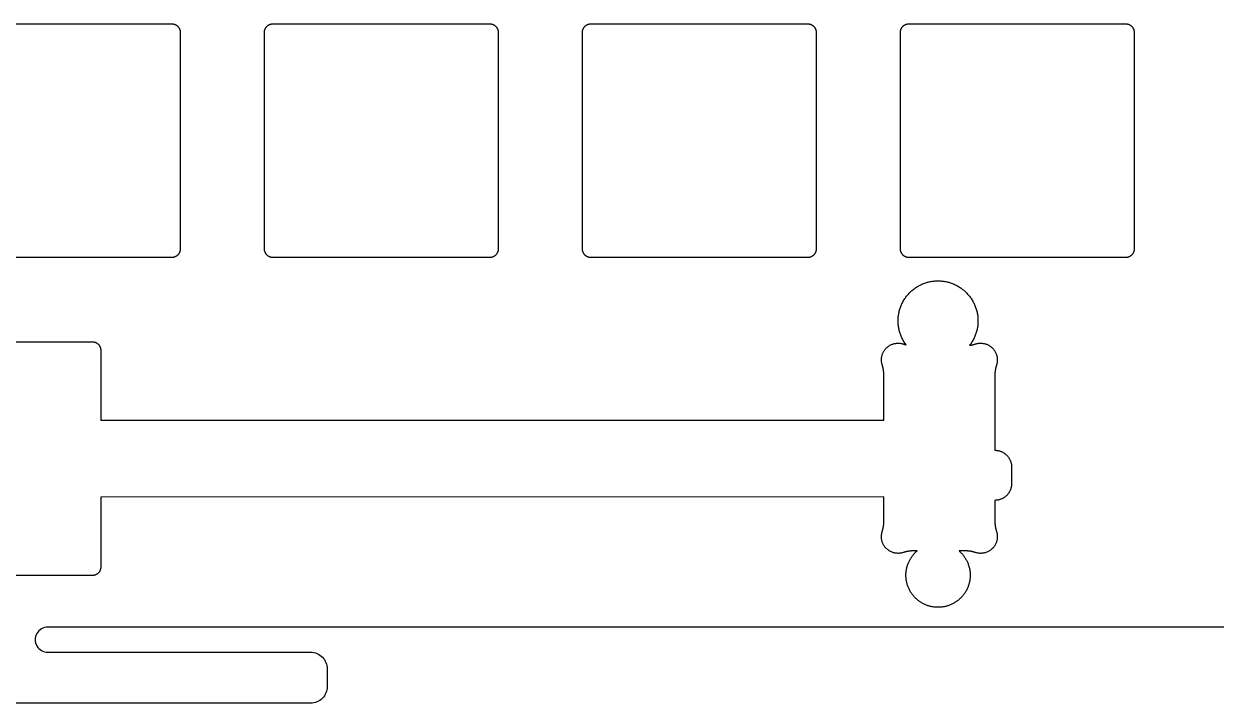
# Model space of a CAD drawing. Header units: millimetres. Extents: x 0 to 286, y 1 to 106.
# Drawn here: x 145.3 to 216.8, y 1 to 41.7 of the extents above; entities that cross this region are included whole.
import ezdxf

# ---------------------------------------------------------------- set-up
doc = ezdxf.new("R2010")
doc.units = ezdxf.units.MM

msp = doc.modelspace()

# ---------------------------------------------------------------- linework, layer by layer
for points in [[(141.1979, 41.7183), (154.1968, 41.7183), (154.2132, 41.718), (154.2295, 41.7172), (154.2458, 41.7159), (154.2621, 41.714), (154.2782, 41.7116), (154.2943, 41.7087), (154.3103, 41.7052), (154.3262, 41.7013), (154.3419, 41.6968), (154.3575, 41.6918), (154.3729, 41.6863), (154.3881, 41.6802), (154.4032, 41.6737), (154.4179, 41.6667), (154.4325, 41.6593), (154.4468, 41.6513), (154.4608, 41.6429), (154.4746, 41.634), (154.488, 41.6247), (154.5012, 41.615), (154.514, 41.6048), (154.5265, 41.5942), (154.5386, 41.5832), (154.5504, 41.5719), (154.5617, 41.5601), (154.5727, 41.548), (154.5833, 41.5355), (154.5935, 41.5227), (154.6032, 41.5095), (154.6125, 41.4961), (154.6214, 41.4823), (154.6298, 41.4683), (154.6378, 41.454), (154.6452, 41.4394), (154.6522, 41.4247), (154.6587, 41.4096), (154.6648, 41.3944), (154.6703, 41.379), (154.6753, 41.3634), (154.6798, 41.3477), (154.6837, 41.3318), (154.6872, 41.3158), (154.6901, 41.2997), (154.6925, 41.2836), (154.6944, 41.2673), (154.6957, 41.251), (154.6965, 41.2347), (154.6968, 41.2183), (154.6968, 28.2189), (154.6965, 28.2025), (154.6957, 28.1862), (154.6944, 28.1699), (154.6925, 28.1536), (154.6901, 28.1375), (154.6872, 28.1214), (154.6837, 28.1054), (154.6798, 28.0895), (154.6753, 28.0738), (154.6703, 28.0582), (154.6648, 28.0428), (154.6587, 28.0276), (154.6522, 28.0125), (154.6452, 27.9978), (154.6378, 27.9832), (154.6298, 27.9689), (154.6214, 27.9549), (154.6125, 27.9411), (154.6032, 27.9277), (154.5935, 27.9145), (154.5833, 27.9017), (154.5727, 27.8892), (154.5617, 27.8771), (154.5504, 27.8653), (154.5386, 27.854), (154.5265, 27.843), (154.514, 27.8324), (154.5012, 27.8222), (154.488, 27.8125), (154.4746, 27.8032), (154.4608, 27.7943), (154.4468, 27.7859), (154.4325, 27.7779), (154.4179, 27.7705), (154.4032, 27.7635), (154.3881, 27.757), (154.3729, 27.7509), (154.3575, 27.7454), (154.3419, 27.7404), (154.3262, 27.7359), (154.3103, 27.732), (154.2943, 27.7285), (154.2782, 27.7256), (154.2621, 27.7232), (154.2458, 27.7213), (154.2295, 27.72), (154.2132, 27.7192), (154.1968, 27.7189), (141.1979, 27.719)], [(136.4366, 22.669), (149.4366, 22.669), (149.453, 22.6687), (149.4693, 22.6679), (149.4856, 22.6666), (149.5019, 22.6647), (149.518, 22.6623), (149.5341, 22.6594), (149.5501, 22.6559), (149.566, 22.652), (149.5817, 22.6475), (149.5973, 22.6425), (149.6127, 22.637), (149.6279, 22.6309), (149.643, 22.6244), (149.6577, 22.6174), (149.6723, 22.61), (149.6866, 22.602), (149.7006, 22.5936), (149.7144, 22.5847), (149.7278, 22.5754), (149.741, 22.5657), (149.7538, 22.5555), (149.7663, 22.5449), (149.7784, 22.5339), (149.7902, 22.5226), (149.8015, 22.5108), (149.8125, 22.4987), (149.8231, 22.4862), (149.8333, 22.4734), (149.843, 22.4602), (149.8523, 22.4468), (149.8612, 22.433), (149.8696, 22.419), (149.8776, 22.4047), (149.885, 22.3901), (149.892, 22.3754), (149.8985, 22.3603), (149.9046, 22.3451), (149.9101, 22.3297), (149.9151, 22.3141), (149.9196, 22.2984), (149.9235, 22.2825), (149.927, 22.2665), (149.9299, 22.2504), (149.9323, 22.2343), (149.9342, 22.218), (149.9355, 22.2017), (149.9363, 22.1854), (149.9366, 22.169), (149.9366, 17.969), (196.8551, 17.9695), (196.8551, 20.6601), (196.8551, 20.6732), (196.8549, 20.6862), (196.8547, 20.6993), (196.8544, 20.7124), (196.854, 20.7255), (196.8536, 20.7385), (196.853, 20.7516), (196.8524, 20.7646), (196.8516, 20.7777), (196.8508, 20.7907), (196.8499, 20.8038), (196.849, 20.8168), (196.8479, 20.8299), (196.8467, 20.8429), (196.8455, 20.8559), (196.8442, 20.8689), (196.8428, 20.8819), (196.8413, 20.8949), (196.8397, 20.9079), (196.838, 20.9208), (196.8363, 20.9338), (196.8345, 20.9467), (196.8326, 20.9597), (196.8306, 20.9726), (196.8285, 20.9855), (196.8263, 20.9984), (196.8241, 21.0113), (196.8217, 21.0241), (196.8193, 21.037), (196.8168, 21.0498), (196.8142, 21.0626), (196.8115, 21.0754), (196.8088, 21.0882), (196.8059, 21.101), (196.803, 21.1137), (196.8, 21.1264), (196.7969, 21.1391), (196.7937, 21.1518), (196.7905, 21.1645), (196.7872, 21.1771), (196.7837, 21.1897), (196.7802, 21.2023), (196.7767, 21.2149), (196.773, 21.2275), (196.7692, 21.24), (196.7654, 21.2525), (196.7615, 21.265), (196.7575, 21.2774), (196.7444, 21.3213), (196.7333, 21.3657), (196.7242, 21.4106), (196.7172, 21.4558), (196.7123, 21.5014), (196.7094, 21.5471), (196.7087, 21.5929), (196.7101, 21.6386), (196.7135, 21.6843), (196.7191, 21.7298), (196.7267, 21.7749), (196.7364, 21.8197), (196.7481, 21.8639), (196.7618, 21.9076), (196.7775, 21.9506), (196.7952, 21.9929), (196.8148, 22.0343), (196.8362, 22.0747), (196.8595, 22.1142), (196.8846, 22.1525), (196.9114, 22.1896), (196.9399, 22.2255), (196.9699, 22.26), (197.0016, 22.2931), (197.0347, 22.3248), (197.0692, 22.3548), (197.1051, 22.3833), (197.1422, 22.4101), (197.1805, 22.4352), (197.22, 22.4585), (197.2604, 22.4799), (197.3018, 22.4995), (197.3441, 22.5172), (197.3871, 22.5329), (197.4308, 22.5466), (197.475, 22.5583), (197.5198, 22.568), (197.5649, 22.5756), (197.6104, 22.5812), (197.6561, 22.5846), (197.7018, 22.586), (197.7476, 22.5853), (197.7933, 22.5824), (197.8389, 22.5775), (197.8841, 22.5705), (197.929, 22.5614), (197.9734, 22.5503), (198.0173, 22.5372), (198.0297, 22.5332), (198.0422, 22.5293), (198.0547, 22.5255), (198.0672, 22.5217), (198.0798, 22.518), (198.0924, 22.5145), (198.1049, 22.5109), (198.1176, 22.5075), (198.1302, 22.5042), (198.1429, 22.5009), (198.1555, 22.4978), (198.1682, 22.4947), (198.181, 22.4917), (198.1822, 22.4914), (198.1772, 22.498), (198.1428, 22.5456), (198.1095, 22.594), (198.0775, 22.6433), (198.0467, 22.6933), (198.0171, 22.7441), (197.9888, 22.7955), (197.9617, 22.8477), (197.9359, 22.9005), (197.9115, 22.9539), (197.8883, 23.0079), (197.8665, 23.0624), (197.846, 23.1175), (197.8269, 23.1731), (197.8092, 23.2291), (197.7928, 23.2855), (197.7778, 23.3423), (197.7643, 23.3995), (197.7521, 23.457), (197.7413, 23.5147), (197.732, 23.5727), (197.7241, 23.631), (197.7176, 23.6894), (197.7126, 23.7479), (197.709, 23.8065), (197.7068, 23.8653), (197.7061, 23.924), (197.7068, 23.9827), (197.709, 24.0415), (197.7126, 24.1001), (197.7176, 24.1586), (197.7241, 24.217), (197.732, 24.2753), (197.7413, 24.3333), (197.7521, 24.391), (197.7643, 24.4485), (197.7778, 24.5057), (197.7928, 24.5625), (197.8092, 24.6189), (197.8269, 24.6749), (197.846, 24.7305), (197.8665, 24.7856), (197.8883, 24.8401), (197.9115, 24.8941), (197.9359, 24.9475), (197.9617, 25.0003), (197.9888, 25.0525), (198.0171, 25.1039), (198.0467, 25.1547), (198.0775, 25.2047), (198.1095, 25.254), (198.1428, 25.3024), (198.1772, 25.35), (198.2128, 25.3968), (198.2495, 25.4427), (198.2873, 25.4876), (198.3262, 25.5316), (198.3662, 25.5747), (198.4073, 25.6167), (198.4493, 25.6578), (198.4924, 25.6978), (198.5364, 25.7367), (198.5813, 25.7745), (198.6272, 25.8112), (198.674, 25.8468), (198.7216, 25.8812), (198.77, 25.9145), (198.8193, 25.9465), (198.8693, 25.9773), (198.9201, 26.0069), (198.9715, 26.0352), (199.0237, 26.0623), (199.0765, 26.0881), (199.1299, 26.1125), (199.1839, 26.1357), (199.2384, 26.1575), (199.2935, 26.178), (199.3491, 26.1971), (199.4051, 26.2148), (199.4615, 26.2312), (199.5183, 26.2462), (199.5755, 26.2597), (199.633, 26.2719), (199.6907, 26.2827), (199.7487, 26.292), (199.807, 26.2999), (199.8654, 26.3064), (199.9239, 26.3114), (199.9825, 26.315), (200.0413, 26.3172), (200.1, 26.3179), (200.1587, 26.3172), (200.2175, 26.315), (200.2761, 26.3114), (200.3346, 26.3064), (200.393, 26.2999), (200.4513, 26.292), (200.5093, 26.2827), (200.567, 26.2719), (200.6245, 26.2597), (200.6817, 26.2462), (200.7385, 26.2312), (200.7949, 26.2148), (200.8509, 26.1971), (200.9065, 26.178), (200.9616, 26.1575), (201.0161, 26.1357), (201.0701, 26.1125), (201.1235, 26.0881), (201.1763, 26.0623), (201.2285, 26.0352), (201.2799, 26.0069), (201.3307, 25.9773), (201.3807, 25.9465), (201.43, 25.9145), (201.4784, 25.8812), (201.526, 25.8468), (201.5728, 25.8112), (201.6187, 25.7745), (201.6636, 25.7367), (201.7076, 25.6978), (201.7507, 25.6578), (201.7927, 25.6167), (201.8338, 25.5747), (201.8738, 25.5316), (201.9127, 25.4876), (201.9505, 25.4427), (201.9872, 25.3968), (202.0228, 25.35), (202.0572, 25.3024), (202.0905, 25.254), (202.1225, 25.2047), (202.1533, 25.1547), (202.1829, 25.1039), (202.2112, 25.0525), (202.2383, 25.0003), (202.2641, 24.9475), (202.2885, 24.8941), (202.3117, 24.8401), (202.3335, 24.7856), (202.354, 24.7305), (202.3731, 24.6749), (202.3908, 24.6189), (202.4072, 24.5625), (202.4222, 24.5057), (202.4357, 24.4485), (202.4479, 24.391), (202.4587, 24.3333), (202.468, 24.2753), (202.4759, 24.217), (202.4824, 24.1586), (202.4874, 24.1001), (202.491, 24.0415), (202.4932, 23.9827), (202.4939, 23.924), (202.4932, 23.8653), (202.491, 23.8065), (202.4874, 23.7479), (202.4824, 23.6894), (202.4759, 23.631), (202.468, 23.5727), (202.4587, 23.5147), (202.4479, 23.457), (202.4357, 23.3995), (202.4222, 23.3423), (202.4072, 23.2855), (202.3908, 23.2291), (202.3731, 23.1731), (202.354, 23.1175), (202.3335, 23.0624), (202.3117, 23.0079), (202.2885, 22.9539), (202.2641, 22.9005), (202.2383, 22.8477), (202.2112, 22.7955), (202.1829, 22.7441), (202.1533, 22.6933), (202.1225, 22.6433), (202.0905, 22.594), (202.0572, 22.5456), (202.0228, 22.498), (201.9919, 22.4573), (201.9993, 22.4583), (202.0123, 22.4602), (202.0252, 22.4621), (202.0381, 22.4641), (202.051, 22.4662), (202.0639, 22.4684), (202.0768, 22.4706), (202.0897, 22.4729), (202.1025, 22.4754), (202.1153, 22.4779), (202.1282, 22.4805), (202.141, 22.4831), (202.1537, 22.4859), (202.1665, 22.4887), (202.1792, 22.4917), (202.192, 22.4947), (202.2047, 22.4978), (202.2173, 22.5009), (202.23, 22.5042), (202.2426, 22.5075), (202.2553, 22.5109), (202.2678, 22.5145), (202.2804, 22.518), (202.293, 22.5217), (202.3055, 22.5255), (202.318, 22.5293), (202.3305, 22.5332), (202.3429, 22.5372), (202.3868, 22.5503), (202.4312, 22.5614), (202.4761, 22.5705), (202.5213, 22.5775), (202.5669, 22.5824), (202.6126, 22.5853), (202.6584, 22.586), (202.7041, 22.5846), (202.7498, 22.5812), (202.7953, 22.5756), (202.8404, 22.568), (202.8852, 22.5583), (202.9294, 22.5466), (202.9731, 22.5329), (203.0161, 22.5172), (203.0584, 22.4995), (203.0998, 22.4799), (203.1402, 22.4585), (203.1797, 22.4352), (203.218, 22.4101), (203.2551, 22.3833), (203.291, 22.3548), (203.3255, 22.3248), (203.3586, 22.2931), (203.3903, 22.26), (203.4203, 22.2255), (203.4488, 22.1896), (203.4756, 22.1525), (203.5007, 22.1142), (203.524, 22.0747), (203.5454, 22.0343), (203.565, 21.9929), (203.5827, 21.9506), (203.5984, 21.9076), (203.6121, 21.8639), (203.6238, 21.8197), (203.6335, 21.7749), (203.6411, 21.7298), (203.6467, 21.6843), (203.6501, 21.6386), (203.6515, 21.5929), (203.6508, 21.5471), (203.6479, 21.5014), (203.643, 21.4558), (203.636, 21.4106), (203.6269, 21.3657), (203.6158, 21.3213), (203.6027, 21.2774), (203.5987, 21.265), (203.5948, 21.2525), (203.591, 21.24), (203.5872, 21.2275), (203.5835, 21.2149), (203.58, 21.2023), (203.5765, 21.1897), (203.573, 21.1771), (203.5697, 21.1645), (203.5665, 21.1518), (203.5633, 21.1391), (203.5602, 21.1264), (203.5572, 21.1137), (203.5543, 21.101), (203.5514, 21.0882), (203.5487, 21.0754), (203.546, 21.0626), (203.5434, 21.0498), (203.5409, 21.037), (203.5385, 21.0241), (203.5361, 21.0113), (203.5339, 20.9984), (203.5317, 20.9855), (203.5296, 20.9726), (203.5276, 20.9597), (203.5257, 20.9467), (203.5239, 20.9338), (203.5222, 20.9208), (203.5205, 20.9079), (203.5189, 20.8949), (203.5174, 20.8819), (203.516, 20.8689), (203.5147, 20.8559), (203.5135, 20.8429), (203.5123, 20.8299), (203.5112, 20.8168), (203.5103, 20.8038), (203.5094, 20.7907), (203.5086, 20.7777), (203.5078, 20.7646), (203.5072, 20.7516), (203.5066, 20.7385), (203.5062, 20.7255), (203.5058, 20.7124), (203.5055, 20.6993), (203.5053, 20.6862), (203.5051, 20.6732), (203.5051, 20.6601), (203.5051, 16.1695), (203.5378, 16.169), (203.5705, 16.1674), (203.6031, 16.1647), (203.6356, 16.1609), (203.668, 16.1561), (203.7002, 16.1503), (203.7322, 16.1434), (203.7639, 16.1354), (203.7954, 16.1264), (203.8265, 16.1164), (203.8574, 16.1054), (203.8878, 16.0934), (203.9178, 16.0804), (203.9474, 16.0664), (203.9765, 16.0514), (204.0051, 16.0355), (204.0332, 16.0187), (204.0607, 16.001), (204.0876, 15.9823), (204.1139, 15.9629), (204.1395, 15.9425), (204.1644, 15.9213), (204.1887, 15.8994), (204.2122, 15.8766), (204.235, 15.8531), (204.2569, 15.8288), (204.2781, 15.8039), (204.2985, 15.7783), (204.3179, 15.752), (204.3366, 15.7251), (204.3543, 15.6976), (204.3711, 15.6695), (204.387, 15.6409), (204.402, 15.6118), (204.416, 15.5822), (204.429, 15.5522), (204.441, 15.5218), (204.452, 15.4909), (204.462, 15.4598), (204.471, 15.4283), (204.479, 15.3966), (204.4859, 15.3646), (204.4917, 15.3324), (204.4965, 15.3), (204.5003, 15.2675), (204.503, 15.2349), (204.5046, 15.2022), (204.5051, 15.1695), (204.5051, 14.1695), (204.5046, 14.1368), (204.503, 14.1041), (204.5003, 14.0715), (204.4965, 14.039), (204.4917, 14.0066), (204.4859, 13.9744), (204.479, 13.9424), (204.471, 13.9107), (204.462, 13.8792), (204.452, 13.8481), (204.441, 13.8172), (204.429, 13.7868), (204.416, 13.7568), (204.402, 13.7272), (204.387, 13.6981), (204.3711, 13.6695), (204.3543, 13.6414), (204.3366, 13.6139), (204.3179, 13.587), (204.2985, 13.5607), (204.2781, 13.5351), (204.2569, 13.5102), (204.235, 13.4859), (204.2122, 13.4624), (204.1887, 13.4396), (204.1644, 13.4177), (204.1395, 13.3965), (204.1139, 13.3761), (204.0876, 13.3567), (204.0607, 13.338), (204.0332, 13.3203), (204.0051, 13.3035), (203.9765, 13.2876), (203.9474, 13.2726), (203.9178, 13.2586), (203.8878, 13.2456), (203.8574, 13.2336), (203.8265, 13.2226), (203.7954, 13.2126), (203.7639, 13.2036), (203.7322, 13.1956), (203.7002, 13.1887), (203.668, 13.1829), (203.6356, 13.1781), (203.6031, 13.1743), (203.5705, 13.1716), (203.5378, 13.17), (203.5051, 13.1695), (203.5051, 11.919), (203.5051, 11.9059), (203.5053, 11.8929), (203.5055, 11.8798), (203.5058, 11.8667), (203.5062, 11.8536), (203.5066, 11.8406), (203.5072, 11.8275), (203.5078, 11.8145), (203.5086, 11.8014), (203.5094, 11.7884), (203.5103, 11.7753), (203.5112, 11.7623), (203.5123, 11.7492), (203.5135, 11.7362), (203.5147, 11.7232), (203.516, 11.7102), (203.5174, 11.6972), (203.5189, 11.6842), (203.5205, 11.6712), (203.5222, 11.6583), (203.5239, 11.6453), (203.5257, 11.6324), (203.5276, 11.6194), (203.5296, 11.6065), (203.5317, 11.5936), (203.5339, 11.5807), (203.5361, 11.5678), (203.5385, 11.555), (203.5409, 11.5421), (203.5434, 11.5293), (203.546, 11.5165), (203.5487, 11.5037), (203.5514, 11.4909), (203.5543, 11.4781), (203.5572, 11.4654), (203.5602, 11.4527), (203.5633, 11.44), (203.5665, 11.4273), (203.5697, 11.4146), (203.573, 11.402), (203.5765, 11.3894), (203.58, 11.3768), (203.5835, 11.3642), (203.5872, 11.3516), (203.591, 11.3391), (203.5948, 11.3266), (203.5987, 11.3141), (203.6027, 11.3017), (203.6158, 11.2578), (203.6269, 11.2134), (203.636, 11.1685), (203.643, 11.1233), (203.6479, 11.0777), (203.6508, 11.032), (203.6515, 10.9862), (203.6501, 10.9405), (203.6467, 10.8948), (203.6411, 10.8493), (203.6335, 10.8042), (203.6238, 10.7594), (203.6121, 10.7152), (203.5984, 10.6715), (203.5827, 10.6285), (203.565, 10.5862), (203.5454, 10.5448), (203.524, 10.5044), (203.5007, 10.4649), (203.4756, 10.4266), (203.4488, 10.3895), (203.4203, 10.3536), (203.3903, 10.3191), (203.3586, 10.286), (203.3255, 10.2543), (203.291, 10.2243), (203.2551, 10.1958), (203.218, 10.169), (203.1797, 10.1439), (203.1402, 10.1206), (203.0998, 10.0992), (203.0584, 10.0796), (203.0161, 10.0619), (202.9731, 10.0462), (202.9294, 10.0325), (202.8852, 10.0208), (202.8404, 10.0111), (202.7953, 10.0035), (202.7498, 9.9979), (202.7041, 9.9945), (202.6584, 9.9931), (202.6126, 9.9938), (202.5669, 9.9967), (202.5213, 10.0016), (202.4761, 10.0086), (202.4312, 10.0177), (202.3868, 10.0288), (202.3429, 10.0419), (202.3305, 10.0459), (202.318, 10.0498), (202.3055, 10.0536), (202.293, 10.0574), (202.2804, 10.061), (202.2678, 10.0646), (202.2552, 10.0681), (202.2426, 10.0716), (202.23, 10.0749), (202.2173, 10.0781), (202.2047, 10.0813), (202.192, 10.0844), (202.1792, 10.0874), (202.1665, 10.0903), (202.1537, 10.0932), (202.141, 10.0959), (202.1282, 10.0986), (202.1153, 10.1012), (202.1025, 10.1037), (202.0897, 10.1061), (202.0768, 10.1085), (202.0639, 10.1107), (202.051, 10.1129), (202.0381, 10.115), (202.0252, 10.117), (202.0123, 10.1189), (201.9993, 10.1207), (201.9864, 10.1224), (201.9734, 10.1241), (201.9604, 10.1257), (201.9475, 10.1272), (201.9345, 10.1286), (201.9215, 10.1299), (201.9084, 10.1311), (201.8954, 10.1323), (201.8824, 10.1334), (201.8694, 10.1343), (201.8563, 10.1352), (201.8433, 10.136), (201.8302, 10.1368), (201.8172, 10.1374), (201.8041, 10.138), (201.791, 10.1384), (201.778, 10.1388), (201.7649, 10.1391), (201.7518, 10.1393), (201.7388, 10.1395), (201.7257, 10.1395), (201.3583, 10.1395), (201.3921, 10.1096), (201.4267, 10.0775), (201.4605, 10.0445), (201.4935, 10.0107), (201.5256, 9.9761), (201.5569, 9.9407), (201.5873, 9.9046), (201.6168, 9.8677), (201.6454, 9.8301), (201.673, 9.7919), (201.6997, 9.7529), (201.7255, 9.7133), (201.7503, 9.6731), (201.774, 9.6323), (201.7968, 9.591), (201.8186, 9.5491), (201.8393, 9.5066), (201.8589, 9.4637), (201.8775, 9.4203), (201.8951, 9.3764), (201.9115, 9.3322), (201.9269, 9.2875), (201.9412, 9.2425), (201.9543, 9.1972), (201.9663, 9.1515), (201.9773, 9.1056), (201.987, 9.0594), (201.9957, 9.0129), (202.0032, 8.9663), (202.0095, 8.9195), (202.0147, 8.8726), (202.0188, 8.8255), (202.0217, 8.7784), (202.0234, 8.7312), (202.024, 8.684), (202.0234, 8.6368), (202.0217, 8.5896), (202.0188, 8.5425), (202.0147, 8.4954), (202.0095, 8.4485), (202.0032, 8.4017), (201.9957, 8.3551), (201.987, 8.3086), (201.9773, 8.2624), (201.9663, 8.2165), (201.9543, 8.1708), (201.9412, 8.1255), (201.9269, 8.0805), (201.9115, 8.0358), (201.8951, 7.9916), (201.8775, 7.9477), (201.8589, 7.9043), (201.8393, 7.8614), (201.8186, 7.8189), (201.7968, 7.777), (201.774, 7.7357), (201.7503, 7.6949), (201.7255, 7.6547), (201.6997, 7.6151), (201.673, 7.5761), (201.6454, 7.5379), (201.6168, 7.5003), (201.5873, 7.4634), (201.5569, 7.4273), (201.5256, 7.3919), (201.4935, 7.3573), (201.4605, 7.3235), (201.4267, 7.2905), (201.3921, 7.2584), (201.3567, 7.2271), (201.3206, 7.1967), (201.2837, 7.1672), (201.2461, 7.1386), (201.2079, 7.111), (201.1689, 7.0843), (201.1293, 7.0585), (201.0891, 7.0337), (201.0483, 7.01), (201.007, 6.9872), (200.9651, 6.9654), (200.9226, 6.9447), (200.8797, 6.9251), (200.8363, 6.9065), (200.7924, 6.8889), (200.7482, 6.8725), (200.7035, 6.8571), (200.6585, 6.8428), (200.6132, 6.8297), (200.5675, 6.8177), (200.5216, 6.8067), (200.4754, 6.797), (200.4289, 6.7883), (200.3823, 6.7808), (200.3355, 6.7745), (200.2886, 6.7693), (200.2415, 6.7652), (200.1944, 6.7623), (200.1472, 6.7606), (200.1, 6.76), (200.0528, 6.7606), (200.0056, 6.7623), (199.9585, 6.7652), (199.9114, 6.7693), (199.8645, 6.7745), (199.8177, 6.7808), (199.7711, 6.7883), (199.7246, 6.797), (199.6784, 6.8067), (199.6325, 6.8177), (199.5868, 6.8297), (199.5415, 6.8428), (199.4965, 6.8571), (199.4518, 6.8725), (199.4076, 6.8889), (199.3637, 6.9065), (199.3203, 6.9251), (199.2774, 6.9447), (199.2349, 6.9654), (199.193, 6.9872), (199.1517, 7.01), (199.1109, 7.0337), (199.0707, 7.0585), (199.0311, 7.0843), (198.9921, 7.111), (198.9539, 7.1386), (198.9163, 7.1672), (198.8794, 7.1967), (198.8433, 7.2271), (198.8079, 7.2584), (198.7733, 7.2905), (198.7395, 7.3235), (198.7065, 7.3573), (198.6744, 7.3919), (198.6431, 7.4273), (198.6127, 7.4634), (198.5832, 7.5003), (198.5546, 7.5379), (198.527, 7.5761), (198.5003, 7.6151), (198.4745, 7.6547), (198.4497, 7.6949), (198.426, 7.7357), (198.4032, 7.777), (198.3814, 7.8189), (198.3607, 7.8614), (198.3411, 7.9043), (198.3225, 7.9477), (198.3049, 7.9916), (198.2885, 8.0358), (198.2731, 8.0805), (198.2588, 8.1255), (198.2457, 8.1708), (198.2337, 8.2165), (198.2227, 8.2624), (198.213, 8.3086), (198.2043, 8.3551), (198.1968, 8.4017), (198.1905, 8.4485), (198.1853, 8.4954), (198.1812, 8.5425), (198.1783, 8.5896), (198.1766, 8.6368), (198.176, 8.684), (198.1766, 8.7312), (198.1783, 8.7784), (198.1812, 8.8255), (198.1853, 8.8726), (198.1905, 8.9195), (198.1968, 8.9663), (198.2043, 9.0129), (198.213, 9.0594), (198.2227, 9.1056), (198.2337, 9.1515), (198.2457, 9.1972), (198.2588, 9.2425), (198.2731, 9.2875), (198.2885, 9.3322), (198.3049, 9.3764), (198.3225, 9.4203), (198.3411, 9.4637), (198.3607, 9.5066), (198.3814, 9.5491), (198.4032, 9.591), (198.426, 9.6323), (198.4497, 9.6731), (198.4745, 9.7133), (198.5003, 9.7529), (198.527, 9.7919), (198.5546, 9.8301), (198.5832, 9.8677), (198.6127, 9.9046), (198.6431, 9.9407), (198.6744, 9.9761), (198.7065, 10.0107), (198.7395, 10.0445), (198.7733, 10.0775), (198.8079, 10.1096), (198.8417, 10.1395), (198.6345, 10.1395), (198.6214, 10.1395), (198.6084, 10.1393), (198.5953, 10.1391), (198.5822, 10.1388), (198.5692, 10.1384), (198.5561, 10.138), (198.543, 10.1374), (198.53, 10.1368), (198.5169, 10.136), (198.5039, 10.1352), (198.4908, 10.1343), (198.4778, 10.1334), (198.4648, 10.1323), (198.4518, 10.1311), (198.4387, 10.1299), (198.4257, 10.1286), (198.4127, 10.1272), (198.3998, 10.1257), (198.3868, 10.1241), (198.3738, 10.1224), (198.3609, 10.1207), (198.3479, 10.1189), (198.335, 10.117), (198.3221, 10.115), (198.3092, 10.1129), (198.2963, 10.1107), (198.2834, 10.1085), (198.2705, 10.1061), (198.2577, 10.1037), (198.2449, 10.1012), (198.232, 10.0986), (198.2192, 10.0959), (198.2065, 10.0932), (198.1937, 10.0903), (198.181, 10.0874), (198.1682, 10.0844), (198.1555, 10.0813), (198.1429, 10.0781), (198.1302, 10.0749), (198.1176, 10.0716), (198.105, 10.0681), (198.0924, 10.0646), (198.0798, 10.061), (198.0672, 10.0574), (198.0547, 10.0536), (198.0422, 10.0498), (198.0297, 10.0459), (198.0173, 10.0419), (197.9734, 10.0288), (197.929, 10.0177), (197.8841, 10.0086), (197.8389, 10.0016), (197.7933, 9.9967), (197.7476, 9.9938), (197.7018, 9.9931), (197.6561, 9.9945), (197.6104, 9.9979), (197.5649, 10.0035), (197.5198, 10.0111), (197.475, 10.0208), (197.4308, 10.0325), (197.3871, 10.0462), (197.3441, 10.0619), (197.3018, 10.0796), (197.2604, 10.0992), (197.22, 10.1206), (197.1805, 10.1439), (197.1422, 10.169), (197.1051, 10.1958), (197.0692, 10.2243), (197.0347, 10.2543), (197.0016, 10.286), (196.9699, 10.3191), (196.9399, 10.3536), (196.9114, 10.3895), (196.8846, 10.4266), (196.8595, 10.4649), (196.8362, 10.5044), (196.8148, 10.5448), (196.7952, 10.5862), (196.7775, 10.6285), (196.7618, 10.6715), (196.7481, 10.7152), (196.7364, 10.7594), (196.7267, 10.8042), (196.7191, 10.8493), (196.7135, 10.8948), (196.7101, 10.9405), (196.7087, 10.9862), (196.7094, 11.032), (196.7123, 11.0777), (196.7172, 11.1233), (196.7242, 11.1685), (196.7333, 11.2134), (196.7444, 11.2578), (196.7575, 11.3017), (196.7615, 11.3141), (196.7654, 11.3266), (196.7692, 11.3391), (196.773, 11.3516), (196.7767, 11.3642), (196.7802, 11.3768), (196.7837, 11.3894), (196.7872, 11.402), (196.7905, 11.4146), (196.7937, 11.4273), (196.7969, 11.44), (196.8, 11.4527), (196.803, 11.4654), (196.8059, 11.4781), (196.8088, 11.4909), (196.8115, 11.5037), (196.8142, 11.5165), (196.8168, 11.5293), (196.8193, 11.5421), (196.8217, 11.555), (196.8241, 11.5678), (196.8263, 11.5807), (196.8285, 11.5936), (196.8306, 11.6065), (196.8326, 11.6194), (196.8345, 11.6324), (196.8363, 11.6453), (196.838, 11.6583), (196.8397, 11.6712), (196.8413, 11.6842), (196.8428, 11.6972), (196.8442, 11.7102), (196.8455, 11.7232), (196.8467, 11.7362), (196.8479, 11.7492), (196.849, 11.7623), (196.8499, 11.7753), (196.8508, 11.7884), (196.8516, 11.8014), (196.8524, 11.8145), (196.853, 11.8275), (196.8536, 11.8406), (196.854, 11.8536), (196.8544, 11.8667), (196.8547, 11.8798), (196.8549, 11.8929), (196.8551, 11.9059), (196.8551, 11.919), (196.8551, 13.3695), (149.9367, 13.369), (149.9366, 9.169), (149.9363, 9.1526), (149.9355, 9.1363), (149.9342, 9.12), (149.9323, 9.1037), (149.9299, 9.0876), (149.927, 9.0715), (149.9235, 9.0555), (149.9196, 9.0396), (149.9151, 9.0239), (149.9101, 9.0083), (149.9046, 8.9929), (149.8985, 8.9777), (149.892, 8.9626), (149.885, 8.9479), (149.8776, 8.9333), (149.8696, 8.919), (149.8612, 8.905), (149.8523, 8.8912), (149.843, 8.8778), (149.8333, 8.8646), (149.8231, 8.8518), (149.8125, 8.8393), (149.8015, 8.8272), (149.7902, 8.8154), (149.7784, 8.8041), (149.7663, 8.7931), (149.7538, 8.7825), (149.741, 8.7723), (149.7278, 8.7626), (149.7144, 8.7533), (149.7006, 8.7444), (149.6866, 8.736), (149.6723, 8.728), (149.6577, 8.7206), (149.643, 8.7136), (149.6279, 8.7071), (149.6127, 8.701), (149.5973, 8.6955), (149.5817, 8.6905), (149.566, 8.686), (149.5501, 8.6821), (149.5341, 8.6786), (149.518, 8.6757), (149.5019, 8.6733), (149.4856, 8.6714), (149.4693, 8.6701), (149.453, 8.6693), (149.4366, 8.669), (136.4366, 8.669)]]:
    msp.add_lwpolyline(points)
for points in [[(159.7478, 28.2191), (159.7478, 41.2184), (159.7481, 41.2348), (159.7489, 41.2511), (159.7502, 41.2674), (159.7521, 41.2837), (159.7545, 41.2998), (159.7574, 41.3159), (159.7609, 41.3319), (159.7648, 41.3478), (159.7693, 41.3635), (159.7743, 41.3791), (159.7798, 41.3945), (159.7859, 41.4097), (159.7924, 41.4248), (159.7994, 41.4395), (159.8068, 41.4541), (159.8148, 41.4684), (159.8232, 41.4824), (159.8321, 41.4962), (159.8414, 41.5096), (159.8511, 41.5228), (159.8613, 41.5356), (159.8719, 41.5481), (159.8829, 41.5602), (159.8942, 41.572), (159.906, 41.5833), (159.9181, 41.5943), (159.9306, 41.6049), (159.9434, 41.6151), (159.9566, 41.6248), (159.97, 41.6341), (159.9838, 41.643), (159.9978, 41.6514), (160.0121, 41.6594), (160.0267, 41.6668), (160.0414, 41.6738), (160.0565, 41.6803), (160.0717, 41.6864), (160.0871, 41.6919), (160.1027, 41.6969), (160.1184, 41.7014), (160.1343, 41.7053), (160.1503, 41.7088), (160.1664, 41.7117), (160.1825, 41.7141), (160.1988, 41.716), (160.2151, 41.7173), (160.2314, 41.7181), (160.2478, 41.7184), (173.2468, 41.7184), (173.2632, 41.7181), (173.2795, 41.7173), (173.2958, 41.716), (173.3121, 41.7141), (173.3282, 41.7117), (173.3443, 41.7088), (173.3603, 41.7053), (173.3762, 41.7014), (173.3919, 41.6969), (173.4075, 41.6919), (173.4229, 41.6864), (173.4381, 41.6803), (173.4532, 41.6738), (173.4679, 41.6668), (173.4825, 41.6594), (173.4968, 41.6514), (173.5108, 41.643), (173.5246, 41.6341), (173.538, 41.6248), (173.5512, 41.6151), (173.564, 41.6049), (173.5765, 41.5943), (173.5886, 41.5833), (173.6004, 41.572), (173.6117, 41.5602), (173.6227, 41.5481), (173.6333, 41.5356), (173.6435, 41.5228), (173.6532, 41.5096), (173.6625, 41.4962), (173.6714, 41.4824), (173.6798, 41.4684), (173.6878, 41.4541), (173.6952, 41.4395), (173.7022, 41.4248), (173.7087, 41.4097), (173.7148, 41.3945), (173.7203, 41.3791), (173.7253, 41.3635), (173.7298, 41.3478), (173.7337, 41.3319), (173.7372, 41.3159), (173.7401, 41.2998), (173.7425, 41.2837), (173.7444, 41.2674), (173.7457, 41.2511), (173.7465, 41.2348), (173.7468, 41.2184), (173.7468, 28.2189), (173.7465, 28.2025), (173.7457, 28.1862), (173.7444, 28.1699), (173.7425, 28.1536), (173.7401, 28.1375), (173.7372, 28.1214), (173.7337, 28.1054), (173.7298, 28.0895), (173.7253, 28.0738), (173.7203, 28.0582), (173.7148, 28.0428), (173.7087, 28.0276), (173.7022, 28.0125), (173.6952, 27.9978), (173.6878, 27.9832), (173.6798, 27.9689), (173.6714, 27.9549), (173.6625, 27.9411), (173.6532, 27.9277), (173.6435, 27.9145), (173.6333, 27.9017), (173.6227, 27.8892), (173.6117, 27.8771), (173.6004, 27.8653), (173.5886, 27.854), (173.5765, 27.843), (173.564, 27.8324), (173.5512, 27.8222), (173.538, 27.8125), (173.5246, 27.8032), (173.5108, 27.7943), (173.4968, 27.7859), (173.4825, 27.7779), (173.4679, 27.7705), (173.4532, 27.7635), (173.4381, 27.757), (173.4229, 27.7509), (173.4075, 27.7454), (173.3919, 27.7404), (173.3762, 27.7359), (173.3603, 27.732), (173.3443, 27.7285), (173.3282, 27.7256), (173.3121, 27.7232), (173.2958, 27.7213), (173.2795, 27.72), (173.2632, 27.7192), (173.2468, 27.7189), (160.2478, 27.7191), (160.2314, 27.7194), (160.2151, 27.7202), (160.1988, 27.7215), (160.1825, 27.7234), (160.1664, 27.7258), (160.1503, 27.7287), (160.1343, 27.7322), (160.1184, 27.7361), (160.1027, 27.7406), (160.0871, 27.7456), (160.0717, 27.7511), (160.0565, 27.7572), (160.0414, 27.7637), (160.0267, 27.7707), (160.0121, 27.7781), (159.9978, 27.7861), (159.9838, 27.7945), (159.97, 27.8034), (159.9566, 27.8127), (159.9434, 27.8224), (159.9306, 27.8326), (159.9181, 27.8432), (159.906, 27.8542), (159.8942, 27.8655), (159.8829, 27.8773), (159.8719, 27.8894), (159.8613, 27.9019), (159.8511, 27.9147), (159.8414, 27.9279), (159.8321, 27.9413), (159.8232, 27.9551), (159.8148, 27.9691), (159.8068, 27.9834), (159.7994, 27.998), (159.7924, 28.0127), (159.7859, 28.0278), (159.7798, 28.043), (159.7743, 28.0584), (159.7693, 28.074), (159.7648, 28.0897), (159.7609, 28.1056), (159.7574, 28.1216), (159.7545, 28.1377), (159.7521, 28.1538), (159.7502, 28.1701), (159.7489, 28.1864), (159.7481, 28.2027)], [(178.7978, 28.2191), (178.7978, 41.2184), (178.7981, 41.2348), (178.7989, 41.2511), (178.8002, 41.2674), (178.8021, 41.2837), (178.8045, 41.2998), (178.8074, 41.3159), (178.8109, 41.3319), (178.8148, 41.3478), (178.8193, 41.3635), (178.8243, 41.3791), (178.8298, 41.3945), (178.8359, 41.4097), (178.8424, 41.4248), (178.8494, 41.4395), (178.8568, 41.4541), (178.8648, 41.4684), (178.8732, 41.4824), (178.8821, 41.4962), (178.8914, 41.5096), (178.9011, 41.5228), (178.9113, 41.5356), (178.9219, 41.5481), (178.9329, 41.5602), (178.9442, 41.572), (178.956, 41.5833), (178.9681, 41.5943), (178.9806, 41.6049), (178.9934, 41.6151), (179.0066, 41.6248), (179.02, 41.6341), (179.0338, 41.643), (179.0478, 41.6514), (179.0621, 41.6594), (179.0767, 41.6668), (179.0914, 41.6738), (179.1065, 41.6803), (179.1217, 41.6864), (179.1371, 41.6919), (179.1527, 41.6969), (179.1684, 41.7014), (179.1843, 41.7053), (179.2003, 41.7088), (179.2164, 41.7117), (179.2325, 41.7141), (179.2488, 41.716), (179.2651, 41.7173), (179.2814, 41.7181), (179.2978, 41.7184), (192.2968, 41.7184), (192.3132, 41.7181), (192.3295, 41.7173), (192.3458, 41.716), (192.3621, 41.7141), (192.3782, 41.7117), (192.3943, 41.7088), (192.4103, 41.7053), (192.4262, 41.7014), (192.4419, 41.6969), (192.4575, 41.6919), (192.4729, 41.6864), (192.4881, 41.6803), (192.5032, 41.6738), (192.5179, 41.6668), (192.5325, 41.6594), (192.5468, 41.6514), (192.5608, 41.643), (192.5746, 41.6341), (192.588, 41.6248), (192.6012, 41.6151), (192.614, 41.6049), (192.6265, 41.5943), (192.6386, 41.5833), (192.6504, 41.572), (192.6617, 41.5602), (192.6727, 41.5481), (192.6833, 41.5356), (192.6935, 41.5228), (192.7032, 41.5096), (192.7125, 41.4962), (192.7214, 41.4824), (192.7298, 41.4684), (192.7378, 41.4541), (192.7452, 41.4395), (192.7522, 41.4248), (192.7587, 41.4097), (192.7648, 41.3945), (192.7703, 41.3791), (192.7753, 41.3635), (192.7798, 41.3478), (192.7837, 41.3319), (192.7872, 41.3159), (192.7901, 41.2998), (192.7925, 41.2837), (192.7944, 41.2674), (192.7957, 41.2511), (192.7965, 41.2348), (192.7968, 41.2184), (192.7968, 28.2189), (192.7965, 28.2025), (192.7957, 28.1862), (192.7944, 28.1699), (192.7925, 28.1536), (192.7901, 28.1375), (192.7872, 28.1214), (192.7837, 28.1054), (192.7798, 28.0895), (192.7753, 28.0738), (192.7703, 28.0582), (192.7648, 28.0428), (192.7587, 28.0276), (192.7522, 28.0125), (192.7452, 27.9978), (192.7378, 27.9832), (192.7298, 27.9689), (192.7214, 27.9549), (192.7125, 27.9411), (192.7032, 27.9277), (192.6935, 27.9145), (192.6833, 27.9017), (192.6727, 27.8892), (192.6617, 27.8771), (192.6504, 27.8653), (192.6386, 27.854), (192.6265, 27.843), (192.614, 27.8324), (192.6012, 27.8222), (192.588, 27.8125), (192.5746, 27.8032), (192.5608, 27.7943), (192.5468, 27.7859), (192.5325, 27.7779), (192.5179, 27.7705), (192.5032, 27.7635), (192.4881, 27.757), (192.4729, 27.7509), (192.4575, 27.7454), (192.4419, 27.7404), (192.4262, 27.7359), (192.4103, 27.732), (192.3943, 27.7285), (192.3782, 27.7256), (192.3621, 27.7232), (192.3458, 27.7213), (192.3295, 27.72), (192.3132, 27.7192), (192.2968, 27.7189), (179.2978, 27.7191), (179.2814, 27.7194), (179.2651, 27.7202), (179.2488, 27.7215), (179.2325, 27.7234), (179.2164, 27.7258), (179.2003, 27.7287), (179.1843, 27.7322), (179.1684, 27.7361), (179.1527, 27.7406), (179.1371, 27.7456), (179.1217, 27.7511), (179.1065, 27.7572), (179.0914, 27.7637), (179.0767, 27.7707), (179.0621, 27.7781), (179.0478, 27.7861), (179.0338, 27.7945), (179.02, 27.8034), (179.0066, 27.8127), (178.9934, 27.8224), (178.9806, 27.8326), (178.9681, 27.8432), (178.956, 27.8542), (178.9442, 27.8655), (178.9329, 27.8773), (178.9219, 27.8894), (178.9113, 27.9019), (178.9011, 27.9147), (178.8914, 27.9279), (178.8821, 27.9413), (178.8732, 27.9551), (178.8648, 27.9691), (178.8568, 27.9834), (178.8494, 27.998), (178.8424, 28.0127), (178.8359, 28.0278), (178.8298, 28.043), (178.8243, 28.0584), (178.8193, 28.074), (178.8148, 28.0897), (178.8109, 28.1056), (178.8074, 28.1216), (178.8045, 28.1377), (178.8021, 28.1538), (178.8002, 28.1701), (178.7989, 28.1864), (178.7981, 28.2027)], [(197.8499, 28.2191), (197.8499, 41.2184), (197.8502, 41.2348), (197.851, 41.2511), (197.8523, 41.2674), (197.8542, 41.2837), (197.8566, 41.2998), (197.8595, 41.3159), (197.863, 41.3319), (197.8669, 41.3478), (197.8714, 41.3635), (197.8764, 41.3791), (197.8819, 41.3945), (197.888, 41.4097), (197.8945, 41.4248), (197.9015, 41.4395), (197.9089, 41.4541), (197.9169, 41.4684), (197.9253, 41.4824), (197.9342, 41.4962), (197.9435, 41.5096), (197.9532, 41.5228), (197.9634, 41.5356), (197.974, 41.5481), (197.985, 41.5602), (197.9963, 41.572), (198.0081, 41.5833), (198.0202, 41.5943), (198.0327, 41.6049), (198.0455, 41.6151), (198.0587, 41.6248), (198.0721, 41.6341), (198.0859, 41.643), (198.0999, 41.6514), (198.1142, 41.6594), (198.1288, 41.6668), (198.1435, 41.6738), (198.1586, 41.6803), (198.1738, 41.6864), (198.1892, 41.6919), (198.2048, 41.6969), (198.2205, 41.7014), (198.2364, 41.7053), (198.2524, 41.7088), (198.2685, 41.7117), (198.2846, 41.7141), (198.3009, 41.716), (198.3172, 41.7173), (198.3335, 41.7181), (198.3499, 41.7184), (211.3488, 41.7184), (211.3652, 41.7181), (211.3815, 41.7173), (211.3978, 41.716), (211.4141, 41.7141), (211.4302, 41.7117), (211.4463, 41.7088), (211.4623, 41.7053), (211.4782, 41.7014), (211.4939, 41.6969), (211.5095, 41.6919), (211.5249, 41.6864), (211.5401, 41.6803), (211.5552, 41.6738), (211.5699, 41.6668), (211.5845, 41.6594), (211.5988, 41.6514), (211.6128, 41.643), (211.6266, 41.6341), (211.64, 41.6248), (211.6532, 41.6151), (211.666, 41.6049), (211.6785, 41.5943), (211.6906, 41.5833), (211.7024, 41.572), (211.7137, 41.5602), (211.7247, 41.5481), (211.7353, 41.5356), (211.7455, 41.5228), (211.7552, 41.5096), (211.7645, 41.4962), (211.7734, 41.4824), (211.7818, 41.4684), (211.7898, 41.4541), (211.7972, 41.4395), (211.8042, 41.4248), (211.8107, 41.4097), (211.8168, 41.3945), (211.8223, 41.3791), (211.8273, 41.3635), (211.8318, 41.3478), (211.8357, 41.3319), (211.8392, 41.3159), (211.8421, 41.2998), (211.8445, 41.2837), (211.8464, 41.2674), (211.8477, 41.2511), (211.8485, 41.2348), (211.8488, 41.2184), (211.8488, 28.2189), (211.8485, 28.2025), (211.8477, 28.1862), (211.8464, 28.1699), (211.8445, 28.1536), (211.8421, 28.1375), (211.8392, 28.1214), (211.8357, 28.1054), (211.8318, 28.0895), (211.8273, 28.0738), (211.8223, 28.0582), (211.8168, 28.0428), (211.8107, 28.0276), (211.8042, 28.0125), (211.7972, 27.9978), (211.7898, 27.9832), (211.7818, 27.9689), (211.7734, 27.9549), (211.7645, 27.9411), (211.7552, 27.9277), (211.7455, 27.9145), (211.7353, 27.9017), (211.7247, 27.8892), (211.7137, 27.8771), (211.7024, 27.8653), (211.6906, 27.854), (211.6785, 27.843), (211.666, 27.8324), (211.6532, 27.8222), (211.64, 27.8125), (211.6266, 27.8032), (211.6128, 27.7943), (211.5988, 27.7859), (211.5845, 27.7779), (211.5699, 27.7705), (211.5552, 27.7635), (211.5401, 27.757), (211.5249, 27.7509), (211.5095, 27.7454), (211.4939, 27.7404), (211.4782, 27.7359), (211.4623, 27.732), (211.4463, 27.7285), (211.4302, 27.7256), (211.4141, 27.7232), (211.3978, 27.7213), (211.3815, 27.72), (211.3652, 27.7192), (211.3488, 27.7189), (198.3499, 27.7191), (198.3335, 27.7194), (198.3172, 27.7202), (198.3009, 27.7215), (198.2846, 27.7234), (198.2685, 27.7258), (198.2524, 27.7287), (198.2364, 27.7322), (198.2205, 27.7361), (198.2048, 27.7406), (198.1892, 27.7456), (198.1738, 27.7511), (198.1586, 27.7572), (198.1435, 27.7637), (198.1288, 27.7707), (198.1142, 27.7781), (198.0999, 27.7861), (198.0859, 27.7945), (198.0721, 27.8034), (198.0587, 27.8127), (198.0455, 27.8224), (198.0327, 27.8326), (198.0202, 27.8432), (198.0081, 27.8542), (197.9963, 27.8655), (197.985, 27.8773), (197.974, 27.8894), (197.9634, 27.9019), (197.9532, 27.9147), (197.9435, 27.9279), (197.9342, 27.9413), (197.9253, 27.9551), (197.9169, 27.9691), (197.9089, 27.9834), (197.9015, 27.998), (197.8945, 28.0127), (197.888, 28.0278), (197.8819, 28.043), (197.8764, 28.0584), (197.8714, 28.074), (197.8669, 28.0897), (197.863, 28.1056), (197.8595, 28.1216), (197.8566, 28.1377), (197.8542, 28.1538), (197.8523, 28.1701), (197.851, 28.1864), (197.8502, 28.2027)]]:
    msp.add_lwpolyline(points, close=True)
msp.add_lwpolyline([(244.2455, 5.5692), (146.7574, 5.5692, 1.000003), (146.7574, 4.0692), (162.5074, 4.0692, -0.414214), (163.5074, 3.0692), (163.5074, 2.0176, -0.414214), (162.5074, 1.0176), (123.5074, 1.0176, -0.428049)], format="xyb")

doc.saveas('drawing.dxf')
